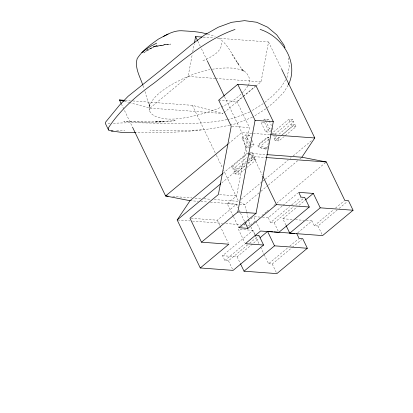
<?xml version="1.0" encoding="UTF-8"?>
<svg xmlns="http://www.w3.org/2000/svg" width="413" height="413" viewBox="0 0 413 413"><rect width="100%" height="100%" fill="white"/><g stroke="black" fill="none" stroke-linecap="round" stroke-linejoin="round"><path stroke-width="0.31" stroke-dasharray="2.06 1.55" d="M258.936 145.567L258.925 146.125M221.796 43.035C221.167 53.2 209.727 57.546 201.828 61.294M129.207 102.563L150.017 108.108L188.116 76.426L192.282 54.289M192.757 51.759L194.187 44.17M233.278 216.257L227.227 203.681L236.618 195.876L249.473 127.576L236.928 101.515L218.694 100.168M255.817 86.162L261.057 81.81L268.553 41.966L217.367 38.187M268.951 139.181L267.629 146.187A3.454 2.669 -85.8 0 1 264.397 148.876L259.018 147.441A1.729 1.332 -85.8 0 1 258.156 146.62L258.068 146.357A1.729 1.332 -85.8 0 1 258.641 144.313L266.958 137.395A1.729 1.332 -85.8 0 1 268.61 137.591L268.755 137.808A1.729 1.332 -85.8 0 1 268.982 138.892M258.936 145.546L259.555 144.38L267.898 137.441L268.76 137.188L269.524 137.658M286.942 77.69L289.27 67.174L288.341 57.304M248.254 85.445C252.116 78.769 247.057 71.955 241.032 68.976L244.248 71.578C234.161 61.475 230.764 46.137 218.637 38.032M285.662 79.781L281.181 87.091L272.59 95.95L263.742 103.219M288.098 85.279L283.731 92.393L275.203 101.18L266.344 108.464M247.939 85.925C236.334 103.24 215.044 110.777 195.633 115.526C185.396 117.968 174.838 119.961 164.276 118.758C158.809 117.622 151.71 116.409 149.392 110.55L149.108 102.961L149.32 107.091C152.165 97.065 161.643 90.999 169.872 85.605C182.391 78.537 195.648 72.254 209.876 69.621M267.392 148.391L266.148 148.99L264.81 148.943M236.928 101.515L242.792 96.637M243.278 96.234L255.492 86.08M223.908 112.697L242.725 97.055M243.205 96.657L255.342 86.56M228.456 143.698L241.817 132.588L269.973 134.669M250.216 147.957L246.566 147.689L241.946 138.087L245.756 134.922L249.406 135.19L250.763 138.014M263.38 120.266L264.805 119.078L268.455 119.347L271.444 125.557M241.946 138.087L245.596 138.355L249.406 135.19M271.171 130.534L269.266 132.114L265.616 131.845L260.995 122.248L264.645 122.516L265.595 121.721M267.5 120.137L268.455 119.347M246.566 147.689L250.376 144.519M265.616 131.845L269.426 128.68L273.076 128.949L271.646 130.136M250.691 147.56L254.026 144.787L251.853 140.27M223.046 173.259L247.186 153.182L241.817 132.588L224.558 96.73M231.734 166.749L235.379 167.017L236.535 169.418L232.891 169.149L231.734 166.749L248.879 152.49M278.945 134.204L293.684 121.892L292.528 119.491L288.883 119.223L271.739 133.476L272.198 134.437M232.891 169.149L247.139 157.239M249.586 155.2L252.524 152.758L253.68 155.159L248.249 159.733M268.868 139.135L260.939 145.841L261.104 146.166L266.488 147.601L267.392 147.487M274.851 134.251L292.528 119.491M245.214 168.922L238.848 174.214L235.198 173.945L234.042 171.545L246.824 160.864M284.237 136.466L278.852 140.947L275.203 140.678L274.046 138.278L276.989 135.836M221.704 182.928L246.442 162.35M248.419 160.709L253.37 156.589L266.168 157.534M234.042 171.545L237.692 171.818L245.529 165.298M247.976 163.264L254.836 157.559L255.993 159.96L247.175 167.291M274.046 138.278L277.696 138.546L280.634 136.104M281.124 135.696L294.841 124.292L295.997 126.693L284.727 136.058M235.198 173.945L245.978 164.983M247.934 163.357L252.343 159.692L255.993 159.96M275.203 140.678L280.592 136.197M282.549 134.571L292.347 126.419L295.997 126.693M241.027 199.288L262.209 181.674M262.704 181.261L264.671 179.624M265.167 179.216L288.171 160.084M290.153 158.432L291.144 157.606M293.132 155.959L311.903 140.348M191.214 218.276L217.295 220.196L236.344 204.358L237.996 207.785M259.034 192.866L244.744 204.745L239.019 204.321M261.001 191.224L267.898 185.489M268.393 185.081L297.954 160.497M299.921 158.86L301.893 157.219M240.867 227.248L244.801 223.975M245.291 223.567L252.668 217.434M250.608 224.93L255.064 221.223M261.987 215.467L266.442 211.761M266.937 211.348L268.419 210.114M273.865 205.591L276.338 203.532M276.834 203.119L326.311 161.973M247.65 244.837L228.477 260.784L224.832 260.515L222.519 255.714L252.999 230.366L255.053 234.636M262.529 217.274L268.238 217.692L282.497 205.839M282.988 205.426L297.737 193.165M224.832 260.515L244.496 244.16M268.238 217.692L270.551 222.493L289.72 206.552M291.686 204.915L300.535 197.553M249.617 243.205L258.956 235.436M270.551 222.493L274.196 222.762L293.86 206.412M295.827 204.776L303.694 198.235M222.519 255.714L237.108 256.788L259.23 238.394M285.879 225.106L282.828 218.771L297.081 206.913M299.048 205.276L304.949 200.372M297.747 232.777L312.006 220.924L314.314 225.72L317.964 225.994L337.132 210.047M264.181 254.573L268.595 263.742L287.768 247.8M289.735 246.163L298.584 238.807M314.314 225.72L333.487 209.778M335.454 208.142L344.303 200.785M268.595 263.742L272.244 264.01L291.908 247.661M292.399 247.253L301.738 239.483M339.099 208.41L347.457 201.461M265.848 108.867L252.916 116.972M263.246 103.622L250.34 111.67M252.374 117.302L235.968 123.694L230.346 124.979M249.793 111.995L233.366 118.288L227.687 119.46M146.016 50.407L157.121 45.265L146.099 50.386M229.721 125.124C198.901 132.134 167.028 133.048 135.531 132.521M227.057 119.589C189.588 127.225 151.008 121.061 113.079 123.342M212.303 69.203C222.824 67.913 234.254 66.483 244.16 71.15M116.642 130.74L124.891 130.172M201.374 129.847L183.455 130.792L149.971 130.121M110.085 123.466L106.523 123.492M203.289 37.149L214.166 37.95M188.116 76.426L214.987 78.408M215.627 78.455L261.057 81.81M125.175 100.374L130.291 100.751M132.852 100.942L192.355 105.33L222.958 113.492L150.017 108.108M293.684 121.892L290.04 121.623L288.883 119.223M294.841 124.292L291.191 124.024L292.347 126.419M231.863 126.275L249.473 127.576M272.348 133.523L275.383 133.75L276.08 135.19M272.895 135.877L276.54 136.145M267.82 137.116L268.734 137.183M251.594 144.612L254.026 144.787M250.092 152.578L252.524 152.758M248.461 153.28L266.271 154.591M253.68 155.159L250.035 154.89L249.111 152.97M254.836 157.559L251.187 157.291L252.343 159.692M219.639 194.621L236.618 195.876M172.66 196.474L191.854 197.894M195.055 198.126L201.451 198.601M204.012 198.787L211.048 199.309M214.249 199.546L238.564 201.338L223.572 170.192M190.037 200.708L198.307 201.322M200.852 201.508L207.847 202.024M210.393 202.21L238.384 204.275M227.227 203.681L236.344 204.358M259.994 217.083L253.649 216.619L255.59 220.65M282.828 218.771L292.977 219.52M295.512 219.706L303.756 220.315M306.296 220.501L312.006 220.924M177.812 220.005L189.97 220.903M192.525 221.089L222.602 223.309M225.797 223.547L240.516 224.631M243.716 224.868L244.997 224.961M247.552 225.152L250.113 225.338L248.487 219.102M252.999 230.366L238.409 229.292L244.785 242.539M265.729 149.01L259.932 147.508L259.07 146.687M207.775 34.191L215.276 36.236M124.313 101.257L128.593 102.398M248.311 153.801L253.37 156.589L262.276 175.097M239.685 201.957L244.744 204.745L246.535 211.611M237.16 62.244L239.065 65.14L231.616 53.731M268.553 41.966L281.842 69.565M277.696 138.546L278.852 140.947M317.964 225.994L322.584 235.591M264.805 119.078L265.353 120.209M265.621 120.772L269.426 128.68M264.645 122.516L269.266 132.114M245.756 134.922L249.834 143.388M245.596 138.355L249.4 146.264M197.842 41.212L200.346 46.416M201.456 48.729L207.027 60.298M274.196 222.762L278.274 231.234M237.692 171.818L238.848 174.214M255.869 221.223L260.304 230.444M272.244 264.01L276.318 272.482M192.355 105.33L216.123 154.715M216.402 155.288L222.468 167.9M250.939 227.062L254.527 234.512M254.8 235.085L258.941 243.68M260.598 247.119L263.907 254M239.096 210.072L240.196 212.354M240.469 212.927L244.599 221.502M233.551 216.825L238.781 227.687M237.108 256.788L240.159 263.127M217.295 220.196L219.773 225.343M220.046 225.911L228.296 243.056M228.477 260.784L233.097 270.386M121.365 103.999L132.217 126.554M143.012 85.687L144.199 89.213M144.989 91.567L149.31 106.358L149.392 110.55M259.059 146.672L258.93 146.161M246.695 212.236L248.321 218.477M154.483 46.38L143.208 53.034L155.536 45.926L154.483 46.38L170.688 44.062L166.764 44.361L154.126 46.896L168.592 44.145L154.483 46.38M175.127 120.668C158.107 123.265 140.91 121.721 123.786 121.845L163.548 121.814L154.849 121.835L175.127 120.668"/><path stroke-width="0.62" d="M194.425 42.906L195.612 36.581L202.014 37.056M201.492 242.183L237.826 211.967L255.069 120.328L237.743 84.324L218.694 100.168L231.234 126.228L218.384 194.528L189.944 218.178L201.492 242.183L228.848 244.202L200.274 267.965L177.172 219.959L190.037 200.708L222.555 173.672M266.906 154.638L301.893 157.219L326.311 161.973L344.793 200.377L348.443 200.646L353.063 210.243L320.235 207.822L313.307 193.423L298.718 192.344L301.031 197.146L304.675 197.414L309.296 207.016L276.473 204.595L247.898 228.358L238.781 227.687L256.06 213.314L273.308 121.675L255.977 85.672L237.743 84.324M288.439 84.727C299.275 62.373 282.177 36.365 260.118 29.406M301.893 157.219L314.763 137.973L281.842 69.565M207.166 34.036C198.885 31.512 190.176 31.326 181.601 30.753C173.062 30.433 165.835 35.281 158.54 39.013C150.688 44.589 142.309 50.463 137.142 58.708C134.566 68.124 139.986 76.513 142.81 85.099M227.966 144.111L165.618 195.958L132.496 127.132M177.172 219.959L220.712 183.749M260.216 237.573L267.588 231.445L274.516 245.843L307.344 248.265L302.724 238.668L299.074 238.394L296.766 233.598M305.439 199.964L313.307 193.423M255.311 235.167L258.956 235.436L263.577 245.038L233.097 270.386L200.274 267.965M309.296 207.016L278.816 232.364L260.582 231.017L245.343 243.691L263.577 245.038M240.433 263.7L244.037 271.191L274.516 245.843M286.152 225.684L289.756 233.169L320.235 207.822M307.344 248.265L276.865 273.613L244.037 271.191M353.063 210.243L322.584 235.591L289.756 233.169M141.809 52.683L145.82 49.441L150.802 46.215L156.656 43.164M163.403 36.483L168.101 34.114M235.038 29.457C203.929 40.324 179.392 63.411 153.801 83.276C136.527 95.666 120.173 109.879 108.464 127.787L108.547 130.038L111.236 130.942L120.932 132.305L135.531 132.521M111.236 130.942L113.038 130.875M121.086 103.42L119.414 99.951L124.535 100.328M255.069 120.328L273.308 121.675M270.613 134.715L314.763 137.973M266.168 157.534L326.311 161.973M168.179 196.144L165.618 195.958L190.037 200.708M237.826 211.967L256.06 213.314M268.223 231.492L272.663 231.817M273.933 231.91L294.861 233.453M119.414 99.951L123.699 101.092M195.612 36.581L197.564 40.634M207.305 60.876L224.285 96.152M262.833 176.253L276.473 204.595M245.146 222.643L247.898 228.358M108.547 130.038L105.356 123.415L105.692 122.031L119.543 105.139L128.144 96.26L164.214 67.417L191.028 45.084L204.549 35.002L218.167 27.253L231.6 22.312L244.563 20.65L256.679 22.261L267.557 27.155L276.762 34.857L283.855 44.893L285.001 47.836"/></g></svg>
